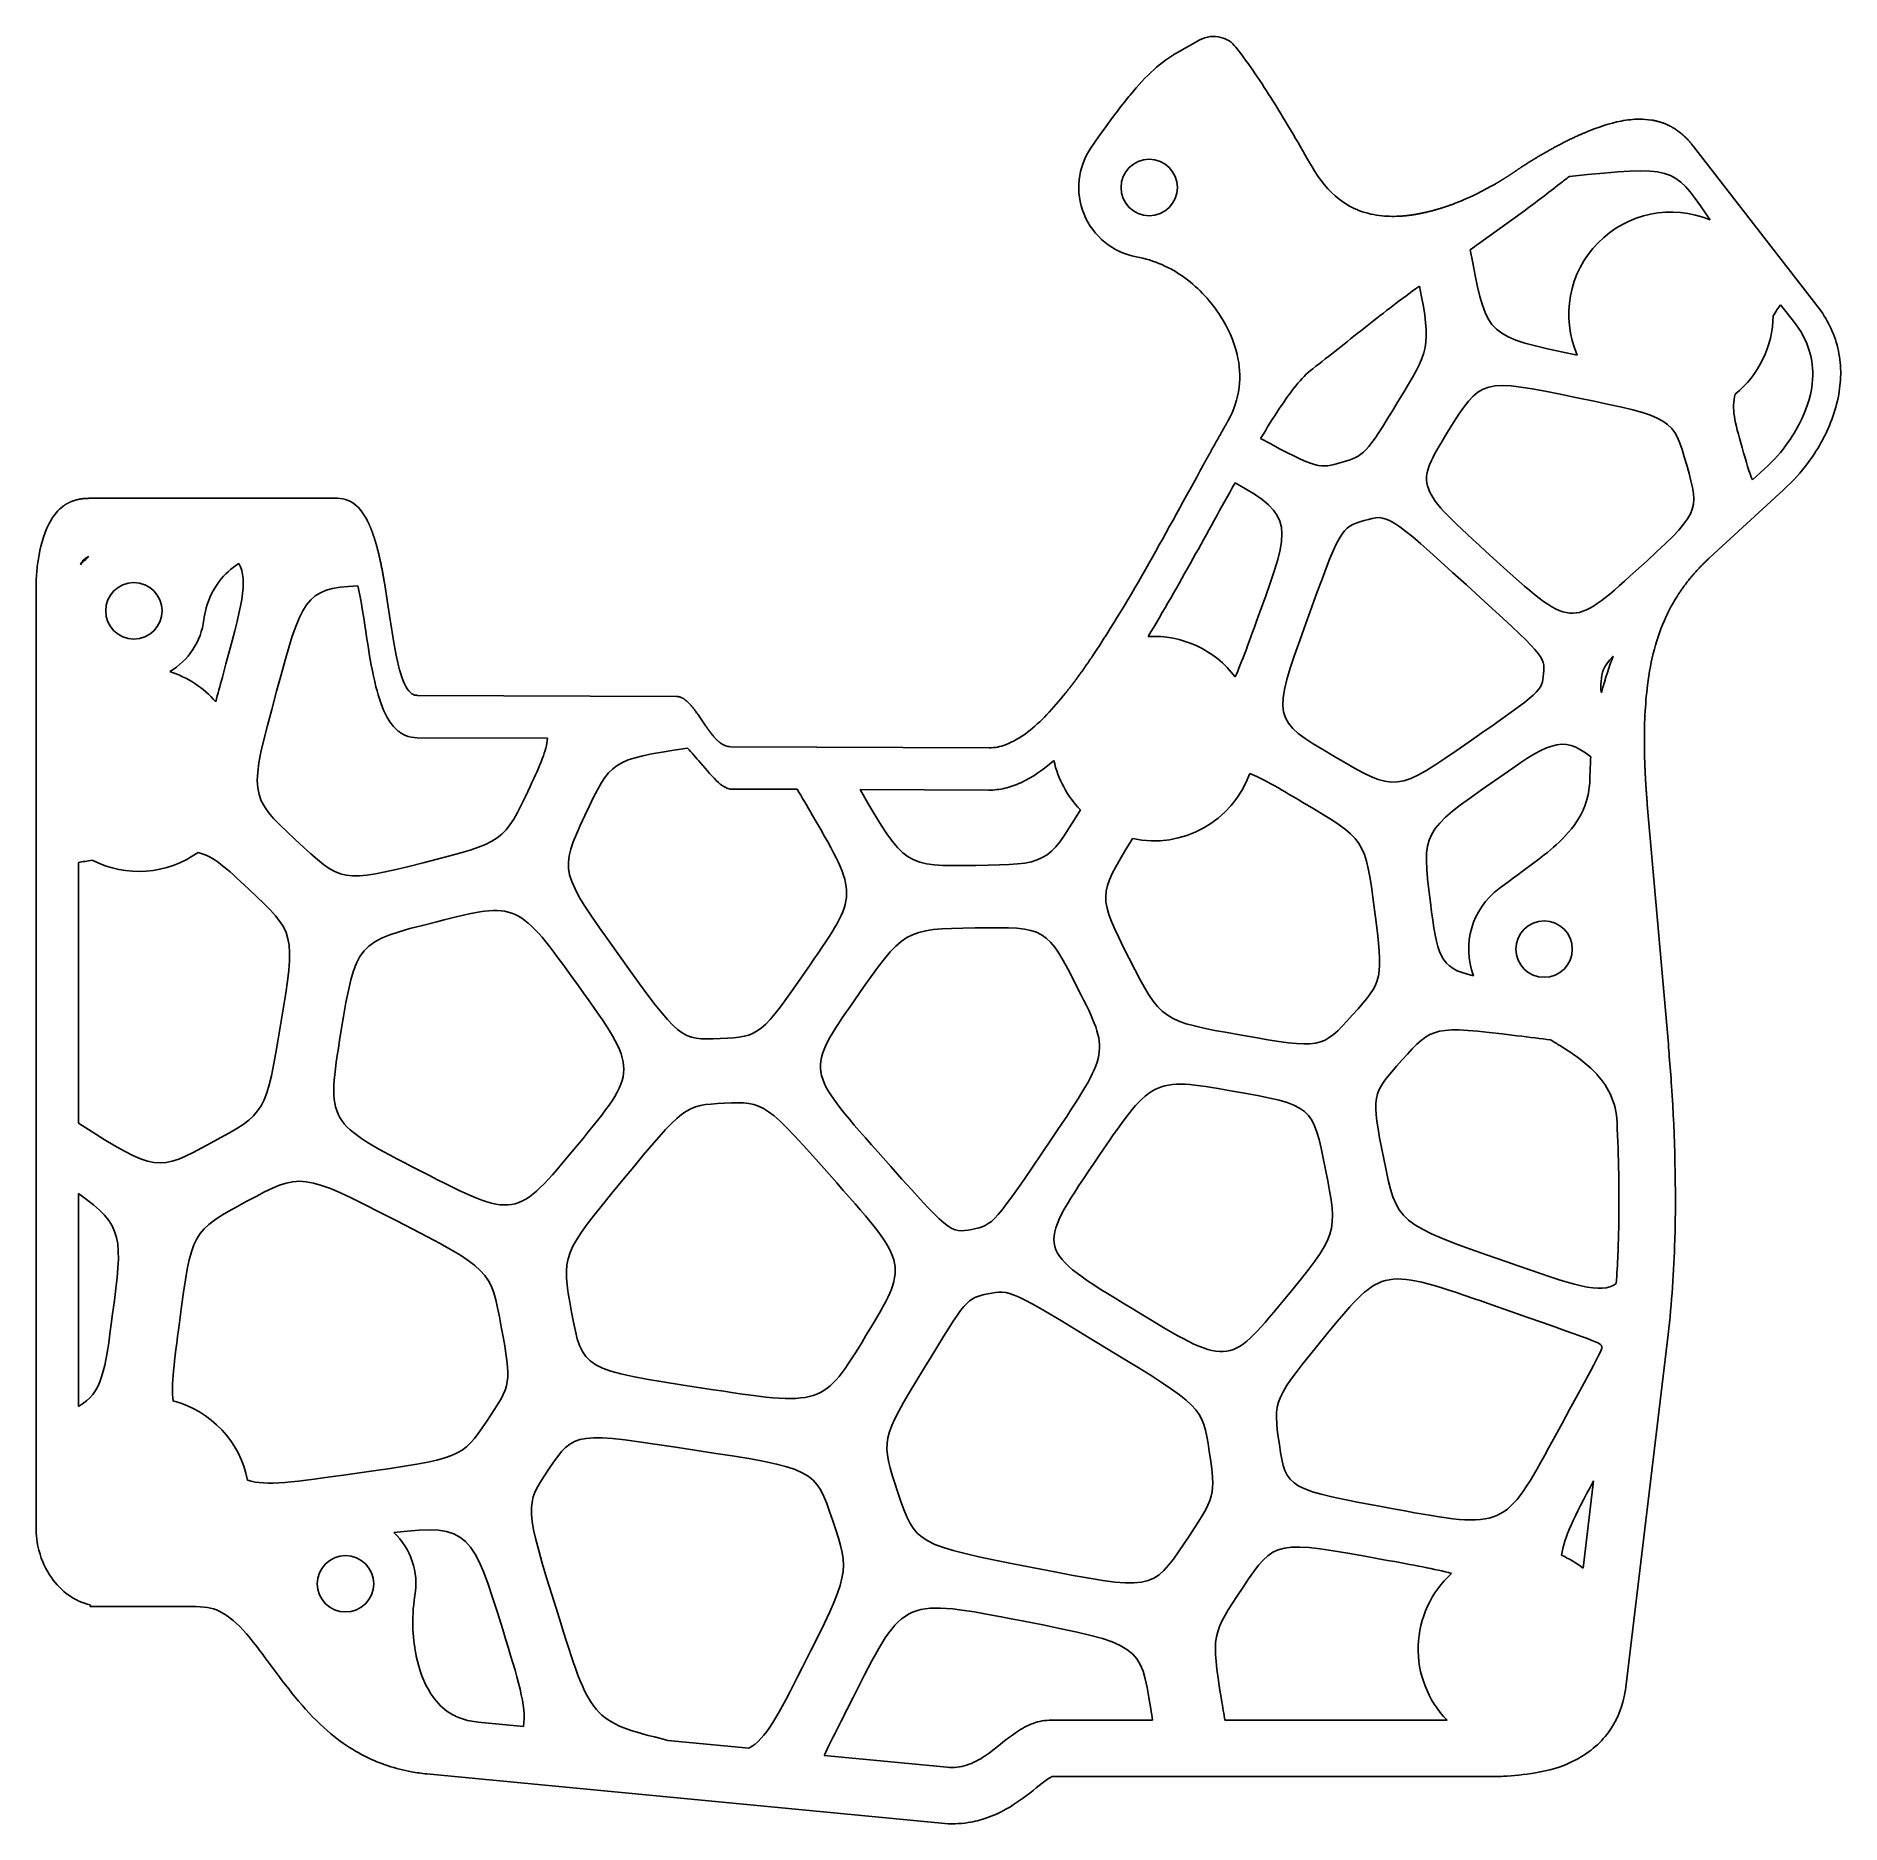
# Model space of a CAD drawing. Header units: millimetres. Extents: x -13 to 115, y -70 to 57.
import ezdxf

# ---------------------------------------------------------------- set-up
doc = ezdxf.new("R2010")
doc.units = ezdxf.units.MM
doc.layers.get('0').update_dxf_attribs({"linetype": 'CONTINUOUS'})

msp = doc.modelspace()

# ---------------------------------------------------------------- linework, layer by layer
for p, q in [((69.58, 56.46), (68.01, 55.57)), ((113.27, 37.73), (104.59, 48.91)), ((88.76, 41.58), (92.53, 44.3)), ((88.94, 40.66), (88.76, 41.58)), ((84.89, 38.81), (85.17, 39.01)), ((110.77, 37.69), (111.69, 36.51)), ((109.61, 26.02), (108.78, 25.26)), ((105.76, 19.77), (110.96, 24.55)), ((8.44, 23.96), (-9.15, 23.96)), ((-12.94, 17.73), (-12.94, -49)), ((32.48, 9.91), (14.1, 9.99)), ((14.09, 6.99), (23.32, 6.95)), ((54.65, 6.27), (36.3, 6.35)), ((36.29, 3.35), (41.04, 3.33)), ((45.49, 3.31), (54.63, 3.27)), ((102.81, -14.75), (101.32, 2.26)), ((64.72, -0.32), (64.81, -0.17)), ((-9.94, -20.34), (-9.94, -1.86)), ((-9.94, -40.42), (-9.94, -25.34)), ((99.79, -60.33), (102.79, -35.33)), ((97.51, -45.71), (96.77, -51.89)), ((-9.11, -54.49), (-9.11, -54.62)), ((-9.11, -54.62), (-1.6, -54.62)), ((66.24, -62.67), (59.07, -62.67)), ((87.12, -62.67), (71.37, -62.67)), ((21.63, -63.12), (18.42, -62.81)), ((37.61, -64.65), (31.87, -64.1)), ((51.66, -66), (42.94, -65.17)), ((14.76, -66.48), (51.27, -69.98)), ((59.11, -66.67), (90.07, -66.67))]:
    msp.add_line(p, q)
for centre in [(66, 46), (-6, 15.98), (94, -8), (9, -53)]:
    msp.add_circle(centre, 2)
for centre, radius, start, end in [((66, 46), 5, 145.3941, 259.3896), ((103, 37), 7.25, 67.5272, 203.4883), ((103, 37), 7.25, 308.8592, 359.1199), ((-6, 15.98), 5, 129.6467, 139.1318), ((-6, 15.98), 5, 300.534, 352.7552), ((66.32, 6.92), 7.25, 37.107, 93.1996), ((-5.65, 4.76), 7.25, 41.3255, 72.4515), ((66.32, 6.92), 7.25, 192.3062, 224.1177), ((66.32, 6.92), 7.25, 257.9496, 340.046), ((-5.65, 4.76), 7.25, 242.8798, 305.4737), ((94, -8), 5.35, 126.6431, 200.7083), ((-5.06, -47.04), 7.25, 11.0222, 75.4269), ((9, -53), 5, -9.5666, 46.5763), ((92.32, -57.62), 7.25, 52.1517, 66.2838), ((92.32, -57.62), 7.25, 132.4098, 224.1492)]:
    msp.add_arc(centre, radius, start, end)
for points, degree, knots in [([(69.58, 56.46), (69.81, 56.58), (70.06, 56.67), (70.57, 56.73), (70.83, 56.71), (71.29, 56.59), (71.49, 56.5), (71.85, 56.27), (72, 56.12), (72.14, 55.95)], 3, [0, 0, 0, 0, 0.0779755, 0.0779755, 0.1560818, 0.1560818, 0.2202191, 0.2202191, 0.2843262, 0.2843262, 0.2843262, 0.2843262]), ([(61.88, 48.84), (63.34, 50.94), (64.22, 52.05), (65.79, 53.95), (66.83, 54.91), (68.01, 55.57)], 3, [0, 0, 0, 0, 0.766676, 0.766676, 2.880231, 2.880231, 2.880231, 2.880231]), ([(72.14, 55.95), (73.08, 54.76), (73.98, 53.39), (75.7, 50.65), (76.72, 48.9), (77.55, 47.46)], 3, [0, 0, 0, 0, 0.4558641, 0.4558641, 0.9958383, 0.9958383, 0.9958383, 0.9958383]), ([(97.03, 49.94), (96.48, 49.72), (95.39, 49.22), (94.32, 48.64), (93.32, 48.05), (92.38, 47.44), (91.93, 47.13)], 5, [0.6005989, 0.6005989, 0.6005989, 0.6005989, 0.6005989, 0.6005989, 0.8, 1, 1, 1, 1, 1, 1]), ([(97.03, 49.94), (97.81, 50.27), (98.65, 50.55), (99.9, 50.79), (100.33, 50.84), (101.06, 50.84), (101.34, 50.82), (101.63, 50.78)], 3, [0.5546232, 0.5546232, 0.5546232, 0.5546232, 0.8040909, 0.8040909, 0.9320868, 0.9320868, 1.0178715, 1.0178715, 1.0178715, 1.0178715]), ([(104.59, 48.91), (104.2, 49.43), (103.71, 49.91), (103.19, 50.28), (102.65, 50.53), (102.08, 50.68), (102, 50.7)], 5, [0, 0, 0, 0, 0, 0, 0.2, 0.2304849, 0.2304849, 0.2304849, 0.2304849, 0.2304849, 0.2304849]), ([(77.55, 47.46), (78.08, 46.54), (78.7, 45.76), (79.91, 44.83), (80.39, 44.55), (81.43, 44.16), (81.97, 44.04), (82.51, 43.99)], 3, [0, 0, 0, 0, 0.3197715, 0.3197715, 0.5097707, 0.5097707, 0.6930761, 0.6930761, 0.6930761, 0.6930761]), ([(95.79, 46.78), (95.57, 46.62), (95.36, 46.45), (94.3, 45.63), (93.44, 44.95), (92.53, 44.3)], 3, [0.8551196, 0.8551196, 0.8551196, 0.8551196, 0.9233801, 0.9233801, 1.1872461, 1.1872461, 1.1872461, 1.1872461]), ([(88.09, 45.04), (87.62, 44.84), (86.78, 44.53), (85.93, 44.28), (85.09, 44.1), (84.26, 44), (83.9, 43.97)], 5, [0.250671, 0.250671, 0.250671, 0.250671, 0.250671, 0.250671, 0.4, 0.518525, 0.518525, 0.518525, 0.518525, 0.518525, 0.518525]), ([(71.59, 29.47), (72, 30.21), (72.27, 30.99), (72.47, 32.62), (72.41, 33.4), (72, 35.12), (71.58, 36.05), (70.42, 37.87), (69.56, 38.83), (68.01, 39.96), (67.47, 40.28), (66.32, 40.78), (65.71, 40.97), (65.08, 41.09)], 3, [0.010571, 0.010571, 0.010571, 0.010571, 0.265469, 0.265469, 0.502386, 0.502386, 0.799696, 0.799696, 1.15442, 1.15442, 1.325477, 1.325477, 1.501106, 1.501106, 1.501106, 1.501106]), ([(84.89, 38.81), (83.61, 37.89), (82.49, 37.02), (79.94, 35), (78.79, 34.06), (77.59, 33.15)], 3, [0, 0, 0, 0, 0.4732675, 0.4732675, 0.9474806, 0.9474806, 0.9474806, 0.9474806]), ([(113.27, 37.73), (113.96, 36.85), (114.48, 35.9), (114.92, 34.28), (115, 33.73), (115.05, 32.63), (115.01, 32.08), (114.93, 31.54)], 3, [0, 0, 0, 0, 0.3341616, 0.3341616, 0.5017869, 0.5017869, 0.6666701, 0.6666701, 0.6666701, 0.6666701]), ([(109.61, 26.02), (111.01, 27.31), (111.81, 28.59), (112.69, 30.48), (112.98, 31.43), (113.09, 33.1), (113.01, 33.78), (112.57, 35.2), (112.18, 35.88), (111.69, 36.51)], 3, [0, 0, 0, 0, 0.572418, 0.572418, 1.06615, 1.06615, 1.423063, 1.423063, 1.825521, 1.825521, 1.825521, 1.825521]), ([(77.59, 33.15), (77.19, 32.85), (76.78, 32.41), (75.64, 31), (74.79, 29.7), (73.9, 28.2)], 3, [0, 0, 0, 0, 0.1498102, 0.1498102, 0.4517825, 0.4517825, 0.4517825, 0.4517825]), ([(114.93, 31.54), (114.74, 30.34), (114.31, 29.16), (113.21, 27.1), (112.38, 25.85), (110.96, 24.55)], 3, [0, 0, 0, 0, 0.3645352, 0.3645352, 0.6982123, 0.6982123, 0.6982123, 0.6982123]), ([(-12.73, 19.96), (-12.59, 20.73), (-12.33, 21.69), (-11.64, 22.81), (-11.38, 23.13), (-11.05, 23.38)], 3, [0, 0, 0, 0, 0.2343773, 0.2343773, 0.3392935, 0.3392935, 0.3392935, 0.3392935]), ([(-9.15, 23.96), (-9.54, 23.96), (-9.97, 23.91), (-10.36, 23.8), (-10.7, 23.63), (-11, 23.42), (-11.05, 23.38)], 5, [-1, -1, -1, -1, -1, -1, -0.8, -0.7531538, -0.7531538, -0.7531538, -0.7531538, -0.7531538, -0.7531538]), ([(8.44, 23.96), (8.7, 23.96), (8.95, 23.91), (9.42, 23.72), (9.63, 23.58), (10.1, 23.14), (10.35, 22.78), (10.57, 22.33)], 3, [0, 0, 0, 0, 0.0778835, 0.0778835, 0.1528204, 0.1528204, 0.2709314, 0.2709314, 0.2709314, 0.2709314]), ([(11.79, 17.82), (11.75, 18.08), (11.57, 19.08), (11.38, 20.05), (11.15, 20.94), (10.86, 21.72), (10.63, 22.22)], 5, [-0.4611475, -0.4611475, -0.4611475, -0.4611475, -0.4611475, -0.4611475, -0.4, -0.2273734, -0.2273734, -0.2273734, -0.2273734, -0.2273734, -0.2273734]), ([(-12.94, 17.73), (-12.94, 18.1), (-12.92, 18.47), (-12.85, 19.21), (-12.8, 19.59), (-12.73, 19.96)], 3, [0, 0, 0, 0, 0.1116308, 0.1116308, 0.224561, 0.224561, 0.224561, 0.224561]), ([(-9.19, 19.83), (-9.33, 19.77), (-9.45, 19.71), (-9.59, 19.58), (-9.64, 19.52), (-9.72, 19.39), (-9.76, 19.32), (-9.78, 19.25)], 3, [0, 0, 0, 0, 0.0455818, 0.0455818, 0.074523, 0.074523, 0.1050072, 0.1050072, 0.1050072, 0.1050072]), ([(1.44, 19.34), (1.14, 19.16), (0.89, 18.96), (0.23, 18.35), (-0.19, 17.8), (-0.84, 16.49), (-0.98, 15.85), (-1.04, 15.34)], 3, [0.244271, 0.244271, 0.244271, 0.244271, 0.3642242, 0.3642242, 0.6516367, 0.6516367, 0.9689617, 0.9689617, 0.9689617, 0.9689617]), ([(14.09, 6.99), (13.8, 6.99), (13.52, 7.04), (13.01, 7.25), (12.79, 7.41), (12.33, 7.84), (12.12, 8.15), (11.61, 9.08), (11.36, 9.81), (10.67, 12.54), (10.42, 14.95), (10, 17.17), (9.94, 17.47), (9.87, 17.76)], 3, [0, 0, 0, 0, 0.086535, 0.086535, 0.167244, 0.167244, 0.277092, 0.277092, 0.483435, 0.483435, 0.99593, 0.99593, 1.083194, 1.083194, 1.083194, 1.083194]), ([(11.79, 17.82), (12.07, 16.18), (12.28, 14.47), (12.73, 12.15), (12.93, 11.36), (13.31, 10.55), (13.45, 10.34), (13.68, 10.13), (13.75, 10.08), (13.93, 10), (14.01, 9.99), (14.1, 9.99)], 3, [0.3928336, 0.3928336, 0.3928336, 0.3928336, 0.7841109, 0.7841109, 1.0391533, 1.0391533, 1.163692, 1.163692, 1.2213361, 1.2213361, 1.2755077, 1.2755077, 1.2755077, 1.2755077]), ([(103.41, 16.97), (103.12, 16.51), (102.86, 16.03), (101.98, 14.1), (101.56, 12.52), (101.16, 9.33), (101.1, 7.87), (101.11, 6.41)], 3, [0.3754438, 0.3754438, 0.3754438, 0.3754438, 0.5416064, 0.5416064, 1.0123552, 1.0123552, 1.372232, 1.372232, 1.372232, 1.372232]), ([(35.64, 6.58), (35.61, 6.6), (35.42, 6.74), (35.07, 7.08), (34.58, 7.73), (33.96, 8.73), (33.37, 9.51), (32.93, 9.83), (32.63, 9.91), (32.48, 9.91)], 5, [-0.8404698, -0.8404698, -0.8404698, -0.8404698, -0.8404698, -0.8404698, -0.8, -0.6, -0.4, -0.2, 0, 0, 0, 0, 0, 0]), ([(54.65, 6.27), (55.04, 6.27), (55.43, 6.35), (56.36, 6.69), (56.9, 7.02), (58.29, 8.09), (59.2, 9.07), (60.06, 10.15)], 3, [0, 0, 0, 0, 0.11899, 0.11899, 0.2981824, 0.2981824, 0.6471484, 0.6471484, 0.6471484, 0.6471484]), ([(35.64, 6.58), (35.74, 6.52), (35.85, 6.46), (36.07, 6.38), (36.18, 6.35), (36.3, 6.35)], 3, [0.41042817, 0.41042817, 0.41042817, 0.41042817, 0.44548961, 0.44548961, 0.48073756, 0.48073756, 0.48073756, 0.48073756]), ([(101.32, 2.26), (101.25, 3.06), (101.19, 3.91), (101.15, 4.74), (101.12, 5.56), (101.11, 6.37), (101.11, 6.41)], 5, [-1, -1, -1, -1, -1, -1, -0.8, -0.7877876, -0.7877876, -0.7877876, -0.7877876, -0.7877876, -0.7877876]), ([(36.29, 3.35), (36.18, 3.37), (36.07, 3.4), (35.79, 3.54), (35.62, 3.66), (35.04, 4.17), (34.61, 4.69), (33.86, 5.57), (33.55, 5.95), (33.25, 6.25)], 3, [0, 0, 0, 0, 0.0342529, 0.0342529, 0.0923711, 0.0923711, 0.2293553, 0.2293553, 0.3301576, 0.3301576, 0.3301576, 0.3301576]), ([(59.24, 5.38), (59.22, 5.36), (59.21, 5.35), (58.5, 4.74), (57.73, 4.18), (56.53, 3.63), (56.15, 3.49), (55.39, 3.32), (55.01, 3.27), (54.63, 3.27)], 3, [1.9042518, 1.9042518, 1.9042518, 1.9042518, 1.9089177, 1.9089177, 2.1067425, 2.1067425, 2.1936643, 2.1936643, 2.2760043, 2.2760043, 2.2760043, 2.2760043]), ([(90.81, -3.71), (92.72, -2.28), (94.03, -1.39), (95.71, 0.19), (96.24, 0.83), (96.82, 1.94), (96.98, 2.34), (97.19, 3.22), (97.25, 3.68), (97.25, 4.15)], 3, [0, 0, 0, 0, 0.716281, 0.716281, 1.168829, 1.168829, 1.408543, 1.408543, 1.669911, 1.669911, 1.669911, 1.669911]), ([(99.17, -20.3), (99.14, -19.59), (98.99, -18.91), (98.4, -17.68), (98.02, -17.16), (96.9, -16.02), (96.07, -15.43), (94.93, -14.72), (94.69, -14.58), (94.46, -14.44)], 3, [0, 0, 0, 0, 0.2141608, 0.2141608, 0.409087, 0.409087, 0.6933413, 0.6933413, 0.7640145, 0.7640145, 0.7640145, 0.7640145]), ([(102.79, -35.33), (103.06, -33.08), (103.21, -30.84), (103.27, -28.62), (103.37, -24.94), (103.28, -21.33), (103.04, -17.71)], 3, [-1, -1, -1, -1, -0.6780127, -0.6780127, -0.6780127, -0.1453429, -0.1453429, -0.1453429, -0.1453429]), ([(99.12, -31.72), (99.21, -30.34), (99.27, -28.97), (99.34, -25.18), (99.28, -22.68), (99.17, -20.3)], 3, [0.317604, 0.317604, 0.317604, 0.317604, 0.739348, 0.739348, 1.472438, 1.472438, 1.472438, 1.472438]), ([(-12.74, -50.62), (-12.81, -50.36), (-12.86, -50.1), (-12.92, -49.56), (-12.94, -49.28), (-12.94, -49)], 3, [0, 0, 0, 0, 0.0799691, 0.0799691, 0.1635134, 0.1635134, 0.1635134, 0.1635134]), ([(-9.11, -54.49), (-9.66, -54.36), (-10.16, -54.13), (-11.1, -53.47), (-11.51, -53.04), (-12.22, -52.04), (-12.54, -51.39), (-12.74, -50.62)], 3, [0, 0, 0, 0, 0.1683684, 0.1683684, 0.3462532, 0.3462532, 0.5377669, 0.5377669, 0.5377669, 0.5377669]), ([(-1.6, -54.62), (-0.76, -54.62), (-0.28, -54.76), (0.22, -55.03), (0.74, -55.31), (1.32, -55.79), (1.98, -56.55)], 3, [-1, -1, -1, -1, -0.8211599, -0.8211599, -0.8211599, -0.6385182, -0.6385182, -0.6385182, -0.6385182]), ([(13.93, -53.83), (13.64, -55.55), (13.8, -57.08), (14.22, -59.06), (14.55, -60.01), (15.38, -61.3), (15.77, -61.73), (16.56, -62.28), (16.88, -62.44), (17.61, -62.69), (18.01, -62.77), (18.42, -62.81)], 3, [0, 0, 0, 0, 0.521481, 0.521481, 0.97354, 0.97354, 1.255854, 1.255854, 1.431611, 1.431611, 1.626196, 1.626196, 1.626196, 1.626196]), ([(10.47, -65.27), (9.5, -64.8), (8.3, -64.04), (5.51, -61.29), (4.35, -59.64), (2.84, -57.61), (2.42, -57.06), (1.98, -56.55)], 3, [0, 0, 0, 0, 0.3230566, 0.3230566, 0.6715448, 0.6715448, 0.7973979, 0.7973979, 0.7973979, 0.7973979]), ([(91.11, -66.65), (91.83, -66.61), (92.58, -66.54), (93.4, -66.4), (94.26, -66.25), (95.22, -66.03), (96.29, -65.46), (97.07, -65.05), (97.93, -64.41), (98.59, -63.49), (99.11, -62.78), (99.47, -61.92), (99.66, -61.08)], 3, [0.1185655, 0.1185655, 0.1185655, 0.1185655, 0.3629127, 0.3629127, 0.3629127, 0.6197644, 0.6197644, 0.6197644, 0.8077832, 0.8077832, 0.8077832, 0.9557437, 0.9557437, 0.9557437, 0.9557437]), ([(51.66, -66), (52.13, -66.05), (52.59, -66), (53.52, -65.71), (53.95, -65.48), (55.11, -64.69), (55.81, -64.04), (56.95, -63.27), (57.34, -63.05), (58.19, -62.74), (58.62, -62.67), (59.07, -62.67)], 3, [0, 0, 0, 0, 0.1436239, 0.1436239, 0.2911944, 0.2911944, 0.5646047, 0.5646047, 0.6976982, 0.6976982, 0.8325021, 0.8325021, 0.8325021, 0.8325021]), ([(13.68, -66.33), (13.12, -66.22), (12.56, -66.08), (11.49, -65.73), (10.97, -65.52), (10.47, -65.27)], 3, [0, 0, 0, 0, 0.1712823, 0.1712823, 0.3388834, 0.3388834, 0.3388834, 0.3388834]), ([(14.76, -66.48), (14.58, -66.46), (14.4, -66.44), (14.04, -66.39), (13.86, -66.36), (13.68, -66.33)], 3, [0, 0, 0, 0, 0.0549478, 0.0549478, 0.1097304, 0.1097304, 0.1097304, 0.1097304]), ([(59.11, -66.67), (59.06, -66.69), (58.96, -66.75), (57.81, -67.52), (56.48, -68.92), (54.42, -69.62)], 3, [0, 0, 0, 0, 0.0154714, 0.0154714, 0.1073769, 0.1073769, 0.1073769, 0.1073769]), ([(53.16, -69.93), (52.85, -69.98), (52.54, -70.01), (51.91, -70.02), (51.59, -70.01), (51.27, -69.98)], 3, [0, 0, 0, 0, 0.0945559, 0.0945559, 0.1891269, 0.1891269, 0.1891269, 0.1891269]), ([(54.42, -69.62), (54.22, -69.69), (54.02, -69.75), (53.6, -69.85), (53.38, -69.9), (53.16, -69.93)], 3, [0, 0, 0, 0, 0.0636737, 0.0636737, 0.1295386, 0.1295386, 0.1295386, 0.1295386])]:
    msp.add_open_spline(points, degree=degree, knots=knots)
for points, degree in [([(102, 50.7), (101.93, 50.72), (101.85, 50.74), (101.78, 50.75), (101.7, 50.77), (101.63, 50.78)], 5), ([(88.09, 45.04), (88.87, 45.36), (89.69, 45.76), (90.52, 46.24)], 3), ([(91.93, 47.13), (91.65, 46.94), (91.37, 46.75), (91.09, 46.58), (90.8, 46.4), (90.52, 46.24)], 5), ([(95.79, 46.78), (103.16, 47.53), (103.18, 47.5), (105.49, 44.11)], 3), ([(82.51, 43.99), (82.97, 43.94), (83.44, 43.94), (83.9, 43.97)], 3), ([(105.49, 44.11), (105.59, 43.96), (105.68, 43.83), (105.77, 43.7)], 3), ([(96.35, 34.11), (89.96, 35.43), (89.94, 35.54), (88.94, 40.66)], 3), ([(85.17, 39.01), (86.01, 34.68), (85.87, 34.46), (83.66, 30.85)], 3), ([(110.25, 36.89), (110.43, 37.2), (110.6, 37.46), (110.77, 37.69)], 3), ([(83.66, 30.85), (81.3, 27), (81.3, 27), (79.61, 26.5)], 3), ([(87.16, 28.65), (89.52, 32.5), (89.52, 32.5), (96.34, 31.09)], 3), ([(96.34, 31.09), (103.16, 29.68), (103.16, 29.68), (104.11, 26.31)], 3), ([(108.04, 27.56), (107.51, 29.45), (107.28, 30.28), (107.55, 31.35)], 3), ([(71.59, 29.47), (71.58, 29.45), (71.57, 29.43), (71.56, 29.41), (71.55, 29.39), (71.54, 29.37)], 5), ([(71.54, 29.37), (71.21, 28.8), (70.88, 28.2), (70.53, 27.59), (70.19, 26.96), (69.83, 26.32)], 5), ([(79.61, 26.5), (78.12, 26.05), (77.95, 26), (73.9, 28.2)], 3), ([(90.37, 19.74), (84.8, 24.8), (84.8, 24.8), (87.16, 28.65)], 3), ([(108.78, 25.26), (108.54, 25.79), (108.34, 26.51), (108.04, 27.56)], 3), ([(62, 12.81), (64.63, 16.72), (67.35, 21.81), (69.83, 26.32)], 3), ([(104.11, 26.31), (105.06, 22.95), (105.06, 22.95), (100.5, 18.81)], 3), ([(72.09, 25.07), (70.17, 21.66), (68.08, 17.72), (65.92, 14.16)], 3), ([(72.09, 25.07), (76.29, 22.69), (76.06, 22.06), (73.87, 15.97)], 3), ([(10.63, 22.22), (10.62, 22.24), (10.6, 22.27), (10.59, 22.29), (10.58, 22.31), (10.57, 22.33)], 5), ([(77.11, 15.08), (79.55, 21.88), (79.55, 21.88), (81.24, 22.38)], 3), ([(81.24, 22.38), (82.93, 22.88), (82.93, 22.88), (88.49, 17.82)], 3), ([(1.44, 19.34), (2.11, 18.05), (1.7, 16.53), (0.27, 11.28)], 3), ([(100.5, 18.81), (95.93, 14.67), (95.93, 14.67), (90.37, 19.74)], 3), ([(103.41, 16.97), (103.77, 17.55), (104.19, 18.13), (104.66, 18.69), (105.18, 19.23), (105.76, 19.77)], 5), ([(4.12, 10.29), (5.88, 16.81), (6.1, 17.59), (9.87, 17.76)], 3), ([(88.49, 17.82), (94.06, 12.75), (94.06, 12.75), (93.96, 11.53)], 3), ([(73.87, 15.97), (73.09, 13.8), (72.55, 12.32), (72.1, 11.3)], 3), ([(79.08, 5.68), (74.66, 8.29), (74.66, 8.29), (77.11, 15.08)], 3), ([(62, 12.81), (61.61, 12.23), (61.22, 11.67), (60.83, 11.13), (60.44, 10.62), (60.06, 10.15)], 5), ([(93.96, 11.53), (93.86, 10.31), (93.86, 10.31), (88.68, 6.69)], 3), ([(98.05, 10.98), (98.1, 11.65), (98.13, 11.95), (98.89, 12.76)], 3), ([(98.07, 10.16), (98.34, 11.22), (98.64, 12.1), (98.89, 12.76)], 3), ([(0.27, 11.28), (0.1, 10.65), (-0.06, 10.07), (-0.2, 9.54)], 3), ([(5.43, -0.22), (2.11, 2.89), (2.11, 2.89), (4.12, 10.29)], 3), ([(98.07, 10.16), (98, 10.42), (98.02, 10.66), (98.05, 10.98)], 3), ([(23.32, 6.95), (23.27, 6.05), (22.82, 5.1), (22.09, 3.52)], 3), ([(88.68, 6.69), (83.51, 3.08), (83.51, 3.08), (79.08, 5.68)], 3), ([(90.48, 3.94), (94.26, 6.58), (95.28, 7.29), (97.31, 5.62)], 3), ([(25.98, 1.47), (27.82, 5.4), (27.83, 5.43), (33.25, 6.25)], 3), ([(97.25, 4.15), (97.26, 4.66), (97.28, 5.15), (97.31, 5.62)], 3), ([(73.14, 4.45), (73.96, 4.13), (75.04, 3.5), (76.9, 2.4)], 3), ([(85.94, -4.69), (85.3, 0.32), (85.3, 0.32), (90.48, 3.94)], 3), ([(22.09, 3.52), (20.24, -0.43), (20.24, -0.43), (14.5, -1.88)], 3), ([(41.04, 3.33), (41.36, 2.79), (41.72, 2.17), (42.13, 1.47)], 3), ([(53.7, -2.07), (48.69, -2.14), (48.64, -2.14), (45.49, 3.31)], 3), ([(28.43, -8.48), (24.13, -2.48), (24.13, -2.48), (25.98, 1.47)], 3), ([(42.13, 1.47), (45.38, -4.16), (45.38, -4.16), (41.9, -9.18)], 3), ([(61.12, 1.87), (58.76, -1.99), (58.74, -1.99), (53.7, -2.07)], 3), ([(76.9, 2.4), (81.33, -0.21), (81.33, -0.21), (81.97, -5.21)], 3), ([(-1.44, -1.15), (-0.31, -1.45), (0.52, -2.23), (2.14, -3.75)], 3), ([(14.5, -1.88), (8.76, -3.33), (8.76, -3.33), (5.43, -0.22)], 3), ([(64.58, -8.66), (62.33, -4.22), (62.33, -4.22), (64.72, -0.32)], 3), ([(-9.94, -1.86), (-9.64, -1.81), (-9.31, -1.75), (-8.95, -1.7)], 3), ([(2.14, -3.75), (5.47, -6.85), (5.47, -6.85), (4.42, -13.25)], 3), ([(89, -9.89), (86.54, -9.36), (86.42, -8.4), (85.94, -4.69)], 3), ([(8.68, -13.9), (9.73, -7.51), (9.73, -7.51), (15.47, -6.06)], 3), ([(15.47, -6.06), (21.21, -4.61), (21.21, -4.61), (25.52, -10.61)], 3), ([(81.97, -5.21), (82.61, -10.22), (82.61, -10.22), (80.42, -12.66)], 3), ([(45.12, -11.59), (48.61, -6.57), (48.61, -6.57), (53.66, -6.5)], 3), ([(53.66, -6.5), (58.72, -6.42), (58.72, -6.42), (60.97, -10.86)], 3), ([(35.58, -14.34), (32.74, -14.47), (32.74, -14.47), (28.43, -8.48)], 3), ([(72.53, -14.1), (66.83, -13.1), (66.83, -13.1), (64.58, -8.66)], 3), ([(41.9, -9.18), (38.42, -14.2), (38.42, -14.2), (35.58, -14.34)], 3), ([(25.52, -10.61), (29.82, -16.61), (29.82, -16.61), (25.45, -21.9)], 3), ([(60.97, -10.86), (63.22, -15.3), (63.22, -15.3), (59.09, -21.43)], 3), ([(46.77, -22.4), (41.64, -16.61), (41.64, -16.61), (45.12, -11.59)], 3), ([(80.42, -12.66), (78.23, -15.1), (78.23, -15.1), (72.53, -14.1)], 3), ([(4.42, -13.25), (3.37, -19.64), (3.37, -19.64), (-0.52, -21.74)], 3), ([(14.35, -23.75), (7.63, -20.3), (7.63, -20.3), (8.68, -13.9)], 3), ([(83.92, -15.88), (86.11, -13.43), (86.11, -13.43), (92.07, -14.14)], 3), ([(92.07, -14.14), (93, -14.25), (93.78, -14.34), (94.46, -14.44)], 3), ([(102.81, -14.75), (102.83, -15.04), (102.86, -15.33), (102.88, -15.61)], 3), ([(82.63, -22.88), (81.73, -18.32), (81.73, -18.32), (83.92, -15.88)], 3), ([(103.04, -17.71), (102.99, -17.01), (102.94, -16.31), (102.88, -15.61)], 3), ([(62.07, -23.2), (66.2, -17.07), (66.2, -17.07), (71.9, -18.07)], 3), ([(28.67, -24.37), (33.04, -19.07), (33.04, -19.07), (35.88, -18.93)], 3), ([(35.88, -18.93), (38.72, -18.79), (38.72, -18.79), (43.84, -24.58)], 3), ([(71.9, -18.07), (77.6, -19.07), (77.6, -19.07), (78.5, -23.63)], 3), ([(-0.52, -21.74), (-4.34, -23.8), (-4.41, -23.84), (-9.94, -20.34)], 3), ([(59.09, -21.43), (54.96, -27.55), (54.96, -27.55), (53.42, -27.87)], 3), ([(25.45, -21.9), (21.08, -27.2), (21.08, -27.2), (14.35, -23.75)], 3), ([(53.42, -27.87), (51.89, -28.18), (51.89, -28.18), (46.77, -22.4)], 3), ([(91.28, -30.15), (83.53, -27.45), (83.53, -27.45), (82.63, -22.88)], 3), ([(64.78, -33.49), (57.93, -29.32), (57.93, -29.32), (62.07, -23.2)], 3), ([(78.5, -23.63), (79.4, -28.2), (79.4, -28.2), (75.51, -32.92)], 3), ([(-9.94, -25.34), (-6.68, -27.59), (-6.8, -28.53), (-7.51, -33.86)], 3), ([(1.97, -25.9), (5.86, -23.8), (5.86, -23.8), (12.59, -27.25)], 3), ([(25.04, -33.74), (24.29, -29.67), (24.29, -29.67), (28.67, -24.37)], 3), ([(43.84, -24.58), (48.96, -30.37), (48.96, -30.37), (45.91, -35.4)], 3), ([(-2.77, -34.47), (-1.92, -28), (-1.92, -28), (1.97, -25.9)], 3), ([(12.59, -27.25), (19.31, -30.71), (19.31, -30.71), (20.05, -34.78)], 3), ([(99.12, -31.72), (98.01, -32.5), (96.22, -31.88), (91.28, -30.15)], 3), ([(78.65, -35.24), (82.54, -30.51), (82.54, -30.51), (90.29, -33.22)], 3), ([(49.99, -37.79), (53.04, -32.76), (53.04, -32.76), (54.57, -32.44)], 3), ([(54.57, -32.44), (56.11, -32.13), (56.11, -32.13), (62.95, -36.29)], 3), ([(75.51, -32.92), (71.62, -37.65), (71.62, -37.65), (64.78, -33.49)], 3), ([(90.29, -33.22), (98.03, -35.93), (98.03, -35.93), (98.08, -36.15)], 3), ([(-7.51, -33.86), (-8.05, -37.97), (-8.25, -39.47), (-9.94, -40.42)], 3), ([(-3.23, -40.03), (-3.36, -38.91), (-3.15, -37.31), (-2.77, -34.47)], 3), ([(34.32, -39.12), (25.78, -37.81), (25.78, -37.81), (25.04, -33.74)], 3), ([(20.05, -34.78), (20.79, -38.85), (20.79, -38.85), (19.02, -41.47)], 3), ([(45.91, -35.4), (42.86, -40.44), (42.86, -40.44), (34.32, -39.12)], 3), ([(75.23, -43.13), (74.76, -39.96), (74.76, -39.96), (78.65, -35.24)], 3), ([(62.95, -36.29), (69.79, -40.45), (69.79, -40.45), (70.26, -43.61)], 3), ([(98.08, -36.15), (98.14, -36.37), (98.14, -36.37), (94.66, -42.75)], 3), ([(48.17, -46.52), (46.93, -42.82), (46.93, -42.82), (49.99, -37.79)], 3), ([(19.02, -41.47), (17.24, -44.1), (17.24, -44.1), (9.66, -45.18)], 3), ([(23.45, -44.83), (25.22, -42.2), (25.22, -42.2), (33.77, -43.52)], 3), ([(83.44, -47.71), (75.7, -46.29), (75.7, -46.29), (75.23, -43.13)], 3), ([(94.66, -42.75), (91.19, -49.13), (91.19, -49.13), (83.44, -47.71)], 3), ([(33.77, -43.52), (42.31, -44.83), (42.31, -44.83), (43.55, -48.53)], 3), ([(70.26, -43.61), (70.73, -46.77), (70.73, -46.77), (68.47, -50.14)], 3), ([(9.66, -45.18), (5.23, -45.81), (3.39, -46.08), (2.06, -45.66)], 3), ([(24.05, -55.11), (21.67, -47.45), (21.67, -47.45), (23.45, -44.83)], 3), ([(95.24, -50.98), (95.4, -49.71), (96.11, -48.3), (97.51, -45.71)], 3), ([(57.82, -51.87), (49.41, -50.22), (49.41, -50.22), (48.17, -46.52)], 3), ([(43.55, -48.53), (44.79, -52.23), (44.79, -52.23), (41.4, -58.92)], 3), ([(12.44, -49.37), (17.8, -48.69), (18.03, -49.44), (20.15, -56.25)], 3), ([(68.47, -50.14), (66.22, -53.51), (66.22, -53.51), (57.82, -51.87)], 3), ([(72.65, -53.24), (74.9, -49.87), (74.9, -49.87), (82.64, -51.29)], 3), ([(82.64, -51.29), (84.75, -51.68), (86.28, -51.96), (87.44, -52.26)], 3), ([(71.12, -61.21), (70.39, -56.62), (70.39, -56.62), (72.65, -53.24)], 3), ([(45.19, -60.68), (48.58, -53.98), (48.58, -53.98), (56.98, -55.63)], 3), ([(20.15, -56.25), (21.25, -59.79), (21.84, -61.69), (21.63, -63.12)], 3), ([(31.87, -64.1), (26.43, -62.76), (26.38, -62.6), (24.05, -55.11)], 3), ([(56.98, -55.63), (65.38, -57.28), (65.38, -57.28), (66.11, -61.87)], 3), ([(41.4, -58.92), (39.66, -62.36), (38.81, -64.03), (37.61, -64.65)], 3), ([(42.94, -65.17), (43.43, -64.15), (44.15, -62.73), (45.19, -60.68)], 3), ([(71.37, -62.67), (71.29, -62.24), (71.21, -61.75), (71.12, -61.21)], 3), ([(99.79, -60.33), (99.76, -60.6), (99.71, -60.85), (99.66, -61.08)], 3), ([(66.11, -61.87), (66.16, -62.15), (66.2, -62.42), (66.24, -62.67)], 3), ([(90.07, -66.67), (90.41, -66.67), (90.76, -66.66), (91.11, -66.65)], 3)]:
    msp.add_open_spline(points, degree=degree)

doc.saveas('drawing.dxf')
